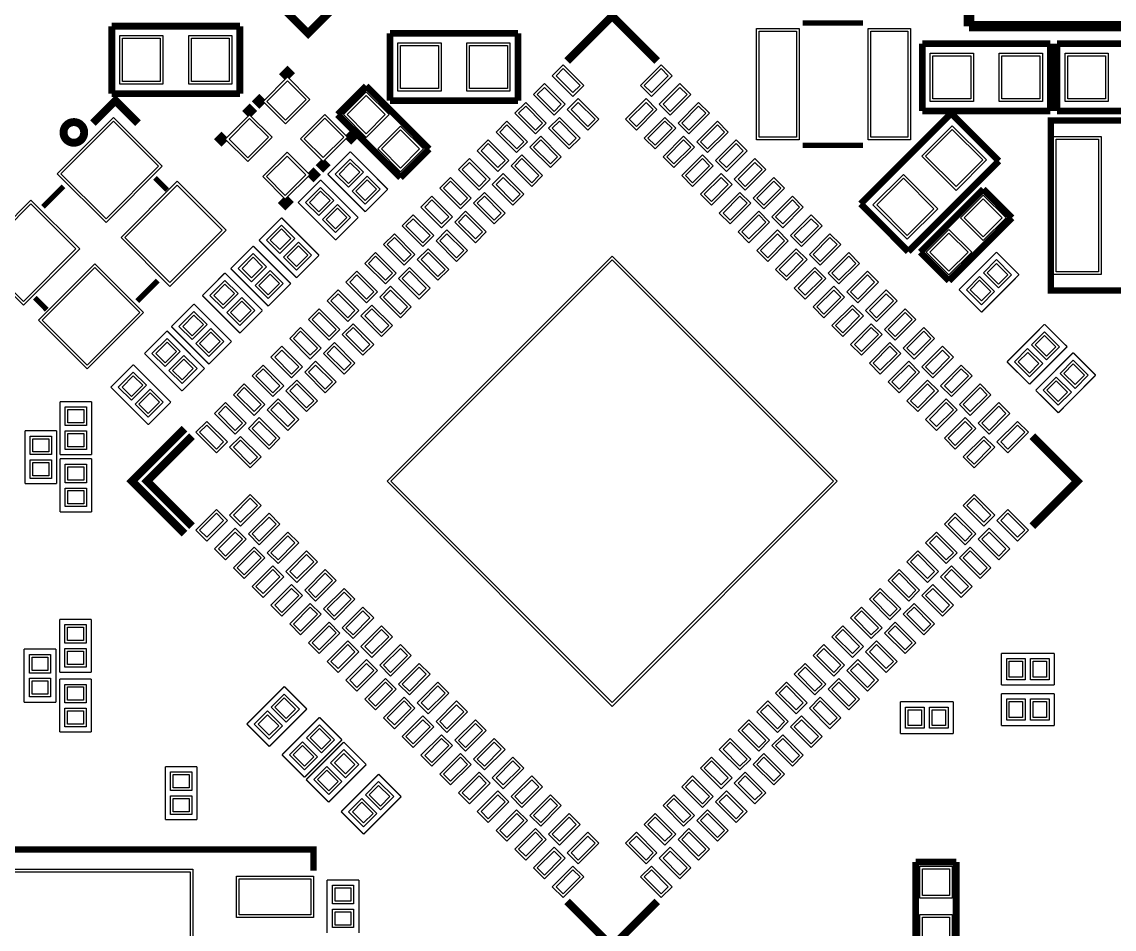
# Model space of a CAD drawing. Extents: x -0.1 to 73.4, y -0.1 to 43.3.
# Drawn here: x 14.27 to 34.85, y 16.84 to 33.94 of the extents above; entities that cross this region are included whole.
import ezdxf

# ---------------------------------------------------------------- set-up
doc = ezdxf.new("R2010")
doc.units = 0
for name, color, linetype in [('PG_SILKSCREEN_TOP', 254, 'CONTINUOUS'), ('PIN_SOLDERMASK_TOP', 4, 'CONTINUOUS'), ('PIN_TOP', 96, 'CONTINUOUS')]:
    doc.layers.add(name, color=color, linetype=linetype)

msp = doc.modelspace()

# ---------------------------------------------------------------- linework, layer by layer
at = {"layer": 'PG_SILKSCREEN_TOP'}
for points, const_width in [([(19.66341, 33.720888), (15.067305, 38.316992), (18.461406, 41.711093), (23.05751, 37.114988), (19.66341, 33.720888)], 0.150089), ([(32.116293, 33.8582), (32.116293, 35.057994)], 0.199898), ([(26.242112, 33.203998), (25.393599, 34.05251), (24.545112, 33.203998)], 0.150012), ([(15.963951, 32.588225), (15.963951, 33.8582)], 0.127), ([(15.963951, 33.8582), (18.376875, 33.858175)], 0.127), ([(18.376875, 33.858175), (18.376875, 32.588225)], 0.127), ([(21.206003, 32.455612), (21.206003, 33.725612)], 0.127), ([(21.206003, 33.725612), (23.619003, 33.725612)], 0.127), ([(23.619003, 33.725612), (23.619003, 32.455612)], 0.127), ([(28.981095, 33.916087), (30.121885, 33.916087)], 0.100101), ([(39.116508, 33.8582), (32.116293, 33.8582)], 0.199898), ([(31.238901, 32.260489), (31.238901, 33.530489)], 0.127), ([(31.238901, 33.530489), (33.651901, 33.530489)], 0.127), ([(33.651901, 33.530489), (33.651901, 32.260489)], 0.127), ([(33.778901, 33.530489), (36.191901, 33.530489)], 0.127), ([(33.778901, 32.260489), (33.778901, 33.530489)], 0.127), ([(19.166891, 32.901103), (19.272885, 33.007198), (19.361302, 32.918806)], 0.150012), ([(20.758988, 32.729907), (20.220203, 32.191096)], 0.127), ([(21.944406, 31.544489), (20.758988, 32.729907)], 0.127), ([(16.455111, 32.031508), (16.030804, 32.455815), (15.606598, 32.031508)], 0.150012), ([(18.376875, 32.588225), (15.963951, 32.588225)], 0.127), ([(18.795594, 32.353098), (18.707202, 32.44149), (18.795594, 32.529907)], 0.150012), ([(18.650102, 32.207606), (18.561685, 32.295998), (18.473293, 32.207606)], 0.150012), ([(23.619003, 32.455612), (21.206003, 32.455612)], 0.127), ([(33.651901, 32.260489), (31.238901, 32.260489)], 0.127), ([(36.191901, 32.260489), (33.778901, 32.260489)], 0.127), ([(20.220203, 32.191096), (21.405596, 31.005704)], 0.127), ([(30.076496, 30.510201), (31.78269, 32.216395)], 0.127), ([(31.78269, 32.216395), (32.680707, 31.318403)], 0.127), ([(37.459996, 28.880003), (33.660004, 28.880003), (33.660004, 32.080022), (37.459996, 32.080022), (37.459996, 28.880003)], 0.11999), ([(20.422006, 31.858102), (20.510398, 31.769685), (20.422006, 31.681293)], 0.150012), ([(18.084394, 31.641898), (17.996002, 31.73029), (18.084394, 31.818707)], 0.150012), ([(20.033996, 31.069407), (20.458303, 31.493689)], 0.0254), ([(20.458303, 31.493689), (21.165388, 30.786603)], 0.0254), ([(21.405596, 31.005704), (21.944406, 31.544489)], 0.127), ([(28.981095, 31.615888), (30.121885, 31.615888)], 0.100101), ([(19.856298, 31.292394), (19.94469, 31.204002), (20.033107, 31.292394)], 0.150012), ([(32.680707, 31.318403), (30.974513, 29.612209)], 0.127), ([(19.710806, 31.146902), (19.799198, 31.058485), (19.710806, 30.970093)], 0.150012), ([(14.666798, 30.455311), (15.052192, 30.840604)], 0.100101), ([(16.778503, 31.000903), (17.008297, 30.771109)], 0.100101), ([(19.475196, 30.536007), (19.899503, 30.960289)], 0.0254), ([(19.899503, 30.960289), (20.606588, 30.253203)], 0.0254), ([(20.741107, 30.362296), (20.033996, 31.069407)], 0.0254), ([(19.339484, 30.598897), (19.23349, 30.492802), (19.145098, 30.581194)], 0.150012), ([(21.165388, 30.786603), (20.741107, 30.362296)], 0.0254), ([(32.387692, 30.785791), (31.2023, 29.600398)], 0.127), ([(32.926503, 30.247006), (32.387692, 30.785791)], 0.127), ([(20.182307, 29.828896), (19.475196, 30.536007)], 0.0254), ([(30.974513, 29.612209), (30.076496, 30.510201)], 0.127), ([(20.606588, 30.253203), (20.182307, 29.828896)], 0.0254), ([(31.74111, 29.061588), (32.926503, 30.247006)], 0.127), ([(18.738596, 29.824807), (19.162903, 30.249089)], 0.0254), ([(19.162903, 30.249089), (19.869988, 29.542003)], 0.0254), ([(18.205196, 29.291407), (18.629503, 29.715689)], 0.0254), ([(18.629503, 29.715689), (19.336588, 29.008603)], 0.0254), ([(19.445707, 29.117696), (18.738596, 29.824807)], 0.0254), ([(31.2023, 29.600398), (31.74111, 29.061588)], 0.127), ([(19.869988, 29.542003), (19.445707, 29.117696)], 0.0254), ([(31.930492, 28.893287), (32.637603, 29.600398)], 0.0254), ([(32.637603, 29.600398), (33.06191, 29.176091)], 0.0254), ([(18.912307, 28.584296), (18.205196, 29.291407)], 0.0254), ([(16.443808, 28.678302), (16.829202, 29.063721)], 0.100101), ([(17.671796, 28.783407), (18.096103, 29.207689)], 0.0254), ([(18.096103, 29.207689), (18.803188, 28.500603)], 0.0254), ([(33.06191, 29.176091), (32.354799, 28.469006)], 0.0254), ([(19.336588, 29.008603), (18.912307, 28.584296)], 0.0254), ([(32.354799, 28.469006), (31.930492, 28.893287)], 0.0254), ([(14.737791, 28.516402), (14.513001, 28.741218)], 0.100101), ([(17.087596, 28.199207), (17.511903, 28.623489)], 0.0254), ([(17.511903, 28.623489), (18.218988, 27.916403)], 0.0254), ([(18.378907, 28.076296), (17.671796, 28.783407)], 0.0254), ([(18.803188, 28.500603), (18.378907, 28.076296)], 0.0254), ([(17.794707, 27.492096), (17.087596, 28.199207)], 0.0254), ([(32.835901, 27.534108), (33.541487, 28.242793)], 0.0254), ([(33.541487, 28.242793), (33.966709, 27.819502)], 0.0254), ([(16.579596, 27.691207), (17.003903, 28.115489)], 0.0254), ([(17.003903, 28.115489), (17.710988, 27.408403)], 0.0254), ([(18.218988, 27.916403), (17.794707, 27.492096)], 0.0254), ([(33.966709, 27.819502), (33.261097, 27.110792)], 0.0254), ([(17.286707, 26.984096), (16.579596, 27.691207)], 0.0254), ([(33.375905, 26.996492), (34.081491, 27.705202)], 0.0254), ([(34.081491, 27.705202), (34.506687, 27.281911)], 0.0254), ([(15.944596, 27.056207), (16.368903, 27.480489)], 0.0254), ([(16.368903, 27.480489), (17.075988, 26.773403)], 0.0254), ([(17.710988, 27.408403), (17.286707, 26.984096)], 0.0254), ([(33.261097, 27.110792), (32.835901, 27.534108)], 0.0254), ([(34.506687, 27.281911), (33.801101, 26.573201)], 0.0254), ([(16.651707, 26.349096), (15.944596, 27.056207)], 0.0254), ([(33.801101, 26.573201), (33.375905, 26.996492)], 0.0254), ([(14.986203, 25.783794), (14.986203, 26.783792)], 0.0254), ([(14.986203, 26.783792), (15.586202, 26.783792)], 0.0254), ([(15.586202, 26.783792), (15.586202, 25.783794)], 0.0254), ([(17.075988, 26.773403), (16.651707, 26.349096)], 0.0254), ([(14.32499, 25.235408), (14.32499, 26.235406)], 0.0254), ([(14.32499, 26.235406), (14.924989, 26.235406)], 0.0254), ([(14.924989, 26.235406), (14.924989, 25.235408)], 0.0254), ([(17.332604, 26.274293), (16.342589, 25.284405), (17.332604, 24.29449)], 0.150012), ([(17.474006, 26.132892), (16.625494, 25.284405), (17.474006, 24.435892)], 0.150012), ([(33.313192, 26.132892), (34.161705, 25.284405), (33.313192, 24.435892)], 0.150012), ([(15.586202, 25.783794), (14.986203, 25.783794)], 0.0254), ([(14.986203, 24.706199), (14.986203, 25.706197)], 0.0254), ([(14.986203, 25.706197), (15.586202, 25.706197)], 0.0254), ([(15.586202, 25.706197), (15.586202, 24.706199)], 0.0254), ([(14.924989, 25.235408), (14.32499, 25.235408)], 0.0254), ([(15.586202, 24.706199), (14.986203, 24.706199)], 0.0254), ([(14.978609, 21.683193), (14.978609, 22.683191)], 0.0254), ([(14.978609, 22.683191), (15.578607, 22.683191)], 0.0254), ([(15.578607, 22.683191), (15.578607, 21.683193)], 0.0254), ([(14.309598, 21.120405), (14.309598, 22.120403)], 0.0254), ([(14.309598, 22.120403), (14.909597, 22.120403)], 0.0254), ([(14.909597, 22.120403), (14.909597, 21.120405)], 0.0254), ([(32.728687, 22.043009), (33.728711, 22.043009)], 0.0254), ([(32.728687, 21.44301), (32.728687, 22.043009)], 0.0254), ([(33.728711, 22.043009), (33.728711, 21.44301)], 0.0254), ([(15.578607, 21.683193), (14.978609, 21.683193)], 0.0254), ([(14.979599, 20.556804), (14.979599, 21.556802)], 0.0254), ([(14.979599, 21.556802), (15.579598, 21.556802)], 0.0254), ([(15.579598, 21.556802), (15.579598, 20.556804)], 0.0254), ([(18.507888, 20.70829), (19.214998, 21.4154)], 0.0254), ([(19.214998, 21.4154), (19.639305, 20.991093)], 0.0254), ([(33.728711, 21.44301), (32.728687, 21.44301)], 0.0254), ([(32.728687, 21.281009), (33.728711, 21.281009)], 0.0254), ([(32.728687, 20.68101), (32.728687, 21.281009)], 0.0254), ([(33.728711, 21.281009), (33.728711, 20.68101)], 0.0254), ([(14.909597, 21.120405), (14.309598, 21.120405)], 0.0254), ([(19.639305, 20.991093), (18.932195, 20.284008)], 0.0254), ([(30.823687, 21.128609), (31.823711, 21.128609)], 0.0254), ([(30.823687, 20.52861), (30.823687, 21.128609)], 0.0254), ([(31.823711, 21.128609), (31.823711, 20.52861)], 0.0254), ([(19.170091, 20.127798), (19.877202, 20.834883)], 0.0254), ([(19.877202, 20.834883), (20.301483, 20.410602)], 0.0254), ([(18.932195, 20.284008), (18.507888, 20.70829)], 0.0254), ([(33.728711, 20.68101), (32.728687, 20.68101)], 0.0254), ([(15.579598, 20.556804), (14.979599, 20.556804)], 0.0254), ([(20.301483, 20.410602), (19.594398, 19.703491)], 0.0254), ([(19.627596, 19.661403), (20.334707, 20.368489)], 0.0254), ([(20.334707, 20.368489), (20.758988, 19.944207)], 0.0254), ([(31.823711, 20.52861), (30.823687, 20.52861)], 0.0254), ([(19.594398, 19.703491), (19.170091, 20.127798)], 0.0254), ([(16.972001, 18.905601), (16.972001, 19.905599)], 0.0254), ([(16.972001, 19.905599), (17.571999, 19.905599)], 0.0254), ([(17.571999, 19.905599), (17.571999, 18.905601)], 0.0254), ([(20.758988, 19.944207), (20.051903, 19.237096)], 0.0254), ([(20.285812, 19.057391), (20.992897, 19.764502)], 0.0254), ([(20.992897, 19.764502), (21.417204, 19.340195)], 0.0254), ([(20.051903, 19.237096), (19.627596, 19.661403)], 0.0254), ([(21.417204, 19.340195), (20.710093, 18.63311)], 0.0254), ([(20.710093, 18.63311), (20.285812, 19.057391)], 0.0254), ([(17.571999, 18.905601), (16.972001, 18.905601)], 0.0254), ([(10.364699, 17.947208), (10.364699, 18.347207), (19.764705, 18.347207), (19.764705, 17.947208)], 0.11999), ([(31.877, 18.1102), (31.115, 18.1102)], 0.127), ([(31.115, 18.1102), (31.115, 16.4338)], 0.127), ([(31.877, 16.4338), (31.877, 18.1102)], 0.127), ([(20.020001, 16.772001), (20.020001, 17.772024)], 0.0254), ([(20.020001, 17.772024), (20.619999, 17.772024)], 0.0254), ([(20.619999, 17.772024), (20.619999, 16.772001)], 0.0254), ([(24.545112, 17.364812), (25.393599, 16.516299), (26.242112, 17.364812)], 0.150012)]:
    msp.add_lwpolyline(points, dxfattribs=dict(at, const_width=const_width))
at = {"layer": 'PG_SILKSCREEN_TOP', "const_width": 0.150089}
msp.add_lwpolyline([(15.442717, 31.85635, 0.999999), (15.053615, 31.856375, 1.000001), (15.442717, 31.85635)], format="xyb", dxfattribs=at)
at = {"layer": 'PIN_SOLDERMASK_TOP'}
for points in [[(28.115539, 31.715939), (28.115539, 33.816036), (28.915639, 33.816036), (28.915639, 31.715939)], [(30.215561, 31.715939), (30.215561, 33.816036), (31.015661, 33.816036), (31.015661, 31.715939)], [(16.925988, 33.6796), (16.925988, 32.7668), (16.114789, 32.7668), (16.114789, 33.6796)], [(18.226011, 33.6796), (18.226011, 32.7668), (17.414811, 32.7668), (17.414811, 33.6796)], [(22.168091, 33.547012), (22.168091, 32.634212), (21.356891, 32.634212), (21.356891, 33.547012)], [(23.468114, 33.547012), (23.468114, 32.634212), (22.656914, 32.634212), (22.656914, 33.547012)], [(32.20099, 33.351889), (32.20099, 32.439089), (31.38979, 32.439089), (31.38979, 33.351889)], [(33.501013, 33.351889), (33.501013, 32.439089), (32.689813, 32.439089), (32.689813, 33.351889)], [(33.929777, 32.439077), (33.929777, 33.351876), (34.740977, 33.351876), (34.740977, 32.439077)], [(24.265678, 32.924712), (24.470805, 33.129839), (24.85965, 32.740994), (24.654523, 32.535867)], [(25.927549, 32.740994), (26.316394, 33.129839), (26.521521, 32.924712), (26.132676, 32.535867)], [(19.27294, 32.901088), (19.697203, 32.476825), (19.237575, 32.017197), (18.813312, 32.44146)], [(23.912059, 32.571093), (24.117186, 32.77622), (24.506031, 32.387375), (24.300904, 32.182248)], [(26.281168, 32.387375), (26.670013, 32.77622), (26.87514, 32.571093), (26.486295, 32.182248)], [(21.188934, 32.191096), (20.759014, 31.761176), (20.329093, 32.191096), (20.759014, 32.621017)], [(23.558643, 32.217677), (23.76377, 32.422804), (24.152615, 32.033959), (23.947488, 31.828832)], [(24.548608, 32.288366), (24.753735, 32.493493), (25.14258, 32.104648), (24.937453, 31.899521)], [(25.644618, 32.104648), (26.033463, 32.493493), (26.23859, 32.288366), (25.849745, 31.899521)], [(26.634583, 32.033959), (27.023428, 32.422804), (27.228555, 32.217677), (26.83971, 31.828832)], [(15.995657, 32.137648), (16.914894, 31.218411), (15.854165, 30.157681), (14.934928, 31.076918)], [(18.526375, 31.305997), (18.102112, 31.73026), (18.56174, 32.189888), (18.986003, 31.765625)], [(19.980025, 32.194003), (20.404288, 31.76974), (19.94466, 31.310112), (19.520397, 31.734375)], [(24.194989, 31.934747), (24.400116, 32.139874), (24.788961, 31.751029), (24.583834, 31.545902)], [(25.998237, 31.751029), (26.387082, 32.139874), (26.592209, 31.934747), (26.203364, 31.545902)], [(21.835517, 31.544514), (21.405596, 31.114593), (20.975675, 31.544514), (21.405596, 31.974435)], [(23.204948, 31.863982), (23.410075, 32.069109), (23.79892, 31.680264), (23.593793, 31.475137)], [(26.988278, 31.680264), (27.377123, 32.069109), (27.58225, 31.863982), (27.193405, 31.475137)], [(31.874161, 30.764402), (31.228714, 31.409849), (31.802319, 31.983454), (32.447766, 31.338007)], [(22.851558, 31.510567), (23.056685, 31.715694), (23.44553, 31.326849), (23.240403, 31.121722)], [(23.841498, 31.581255), (24.046625, 31.786382), (24.43547, 31.397537), (24.230343, 31.19241)], [(26.351729, 31.397537), (26.740574, 31.786382), (26.945701, 31.581255), (26.556856, 31.19241)], [(27.341668, 31.326849), (27.730513, 31.715694), (27.93564, 31.510567), (27.546795, 31.121722)], [(34.610002, 31.779997), (34.610002, 29.180003), (33.710004, 29.180003), (33.710004, 31.779997)], [(19.23346, 30.598912), (18.809197, 31.023175), (19.268825, 31.482803), (19.693088, 31.05854)], [(20.17543, 31.069438), (20.458272, 31.35228), (20.705768, 31.104784), (20.422926, 30.821942)], [(22.497863, 31.156872), (22.70299, 31.361999), (23.091835, 30.973154), (22.886708, 30.768027)], [(23.487879, 31.227636), (23.693006, 31.432763), (24.081851, 31.043918), (23.876724, 30.838791)], [(26.705348, 31.043918), (27.094193, 31.432763), (27.29932, 31.227636), (26.910475, 30.838791)], [(27.695363, 30.973154), (28.084208, 31.361999), (28.289335, 31.156872), (27.90049, 30.768027)], [(17.197611, 30.935694), (18.116848, 30.016457), (17.056118, 28.955728), (16.136881, 29.874965)], [(20.493641, 30.751226), (20.776484, 31.034069), (21.023979, 30.786573), (20.741137, 30.503731)], [(22.144447, 30.803456), (22.349574, 31.008583), (22.738419, 30.619738), (22.533292, 30.414611)], [(23.134387, 30.874144), (23.339514, 31.079271), (23.728359, 30.690426), (23.523232, 30.485299)], [(27.058839, 30.690426), (27.447684, 31.079271), (27.652811, 30.874144), (27.263966, 30.485299)], [(28.048779, 30.619738), (28.437624, 31.008583), (28.642751, 30.803456), (28.253906, 30.414611)], [(30.954884, 29.845125), (30.309437, 30.490572), (30.883042, 31.064177), (31.528489, 30.41873)], [(19.61663, 30.536038), (19.899472, 30.81888), (20.146968, 30.571384), (19.864126, 30.288542)], [(22.780768, 30.520526), (22.985895, 30.725653), (23.37474, 30.336808), (23.169613, 30.131681)], [(27.412458, 30.336808), (27.801303, 30.725653), (28.00643, 30.520526), (27.617585, 30.131681)], [(32.387692, 29.81706), (31.957772, 30.24698), (32.387692, 30.676901), (32.817613, 30.24698)], [(14.439882, 30.581872), (15.359119, 29.662635), (14.298389, 28.601906), (13.379152, 29.521143)], [(19.934841, 30.217826), (20.217684, 30.500669), (20.465179, 30.253173), (20.182337, 29.970331)], [(21.790752, 30.449761), (21.995879, 30.654888), (22.384724, 30.266043), (22.179597, 30.060916)], [(28.402474, 30.266043), (28.791319, 30.654888), (28.996446, 30.449761), (28.607601, 30.060916)], [(21.437311, 30.096346), (21.642438, 30.301473), (22.031283, 29.912628), (21.826156, 29.707501)], [(22.427276, 30.167059), (22.632403, 30.372186), (23.021248, 29.983341), (22.816121, 29.778214)], [(27.76595, 29.983341), (28.154795, 30.372186), (28.359922, 30.167059), (27.971077, 29.778214)], [(28.755915, 29.912628), (29.14476, 30.301473), (29.349887, 30.096346), (28.961042, 29.707501)], [(19.410368, 29.860184), (19.127526, 29.577342), (18.88003, 29.824838), (19.162872, 30.10768)], [(21.083642, 29.742651), (21.288769, 29.947778), (21.677614, 29.558933), (21.472487, 29.353806)], [(22.073658, 29.813415), (22.278785, 30.018542), (22.66763, 29.629697), (22.462503, 29.42457)], [(28.119569, 29.629697), (28.508414, 30.018542), (28.713541, 29.813415), (28.324696, 29.42457)], [(29.109585, 29.558933), (29.49843, 29.947778), (29.703557, 29.742651), (29.314712, 29.353806)], [(31.74111, 29.170477), (31.311189, 29.600398), (31.74111, 30.030319), (32.171031, 29.600398)], [(19.728579, 29.541973), (19.445737, 29.259131), (19.198241, 29.506626), (19.481084, 29.789469)], [(21.720191, 29.459949), (21.925318, 29.665076), (22.314163, 29.276231), (22.109036, 29.071104)], [(28.473035, 29.276231), (28.86188, 29.665076), (29.067007, 29.459949), (28.678162, 29.071104)], [(18.34663, 29.291438), (18.629472, 29.57428), (18.876968, 29.326784), (18.594126, 29.043942)], [(20.730226, 29.389235), (20.935353, 29.594362), (21.324198, 29.205517), (21.119071, 29.00039)], [(21.150967, 25.284405), (25.393599, 29.527037), (29.636231, 25.284405), (25.393599, 21.041772)], [(29.463, 29.205517), (29.851845, 29.594362), (30.056972, 29.389235), (29.668127, 29.00039)], [(32.67298, 28.928626), (32.390138, 29.211468), (32.637634, 29.458964), (32.920476, 29.176122)], [(15.641835, 29.379919), (16.561072, 28.460682), (15.500343, 27.399952), (14.581106, 28.319189)], [(18.664841, 28.973226), (18.947684, 29.256069), (19.195179, 29.008573), (18.912337, 28.725731)], [(20.376531, 29.035565), (20.581658, 29.240692), (20.970503, 28.851847), (20.765376, 28.64672)], [(21.366547, 29.10633), (21.571674, 29.311457), (21.960519, 28.922612), (21.755392, 28.717485)], [(28.826679, 28.922612), (29.215524, 29.311457), (29.420651, 29.10633), (29.031806, 28.717485)], [(29.816695, 28.851847), (30.20554, 29.240692), (30.410667, 29.035565), (30.021822, 28.64672)], [(18.343568, 28.818784), (18.060726, 28.535942), (17.81323, 28.783438), (18.096072, 29.06628)], [(32.354769, 28.610415), (32.071927, 28.893257), (32.319422, 29.140753), (32.602265, 28.85791)], [(20.023116, 28.682124), (20.228243, 28.887251), (20.617088, 28.498406), (20.411961, 28.293279)], [(21.012928, 28.752686), (21.218055, 28.957813), (21.6069, 28.568968), (21.401773, 28.363841)], [(29.180298, 28.568968), (29.569143, 28.957813), (29.77427, 28.752686), (29.385425, 28.363841)], [(30.170111, 28.498406), (30.558956, 28.887251), (30.764083, 28.682124), (30.375238, 28.293279)], [(18.661779, 28.500573), (18.378937, 28.217731), (18.131441, 28.465226), (18.414284, 28.748069)], [(17.759368, 28.234584), (17.476526, 27.951742), (17.22903, 28.199238), (17.511872, 28.48208)], [(19.669421, 28.328429), (19.874548, 28.533556), (20.263393, 28.144711), (20.058266, 27.939584)], [(20.659462, 28.399219), (20.864589, 28.604346), (21.253434, 28.215501), (21.048307, 28.010374)], [(29.533765, 28.215501), (29.92261, 28.604346), (30.127737, 28.399219), (29.738892, 28.010374)], [(30.523806, 28.144711), (30.912651, 28.533556), (31.117778, 28.328429), (30.728933, 27.939584)], [(20.305818, 28.0456), (20.510945, 28.250727), (20.89979, 27.861882), (20.694663, 27.656755)], [(29.887409, 27.861882), (30.276254, 28.250727), (30.481381, 28.0456), (30.092536, 27.656755)], [(18.077579, 27.916373), (17.794737, 27.633531), (17.547241, 27.881026), (17.830084, 28.163869)], [(19.316005, 27.975014), (19.521132, 28.180141), (19.909977, 27.791296), (19.70485, 27.586169)], [(30.877221, 27.791296), (31.266066, 28.180141), (31.471193, 27.975014), (31.082348, 27.586169)], [(33.578311, 27.571112), (33.294848, 27.853331), (33.541799, 28.10137), (33.825262, 27.819151)], [(17.251368, 27.726584), (16.968526, 27.443742), (16.72103, 27.691238), (17.003872, 27.97408)], [(18.96231, 27.621319), (19.167437, 27.826446), (19.556282, 27.437601), (19.351155, 27.232474)], [(19.952351, 27.692109), (20.157478, 27.897236), (20.546323, 27.508391), (20.341196, 27.303264)], [(30.240875, 27.508391), (30.62972, 27.897236), (30.834847, 27.692109), (30.446002, 27.303264)], [(31.230916, 27.437601), (31.619761, 27.826446), (31.824888, 27.621319), (31.436043, 27.232474)], [(17.569579, 27.408373), (17.286737, 27.125531), (17.039241, 27.373026), (17.322084, 27.655869)], [(33.260811, 27.25224), (32.977348, 27.534459), (33.224299, 27.782499), (33.507762, 27.500279)], [(18.608894, 27.267929), (18.814021, 27.473056), (19.202866, 27.084211), (18.997739, 26.879084)], [(19.598732, 27.33849), (19.803859, 27.543617), (20.192704, 27.154772), (19.987577, 26.949645)], [(30.594494, 27.154772), (30.983339, 27.543617), (31.188466, 27.33849), (30.799621, 26.949645)], [(31.584332, 27.084211), (31.973177, 27.473056), (32.178304, 27.267929), (31.789459, 26.879084)], [(34.118315, 27.033495), (33.834852, 27.315715), (34.081803, 27.563754), (34.365266, 27.281535)], [(16.616368, 27.091584), (16.333526, 26.808742), (16.08603, 27.056238), (16.368872, 27.33908)], [(19.245241, 26.984998), (19.450368, 27.190125), (19.839213, 26.80128), (19.634086, 26.596153)], [(30.947986, 26.80128), (31.336831, 27.190125), (31.541958, 26.984998), (31.153113, 26.596153)], [(33.800815, 26.714624), (33.517352, 26.996843), (33.764303, 27.244882), (34.047766, 26.962663)], [(16.934579, 26.773373), (16.651737, 26.490531), (16.404241, 26.738026), (16.687084, 27.020869)], [(18.255199, 26.914234), (18.460326, 27.119361), (18.849171, 26.730516), (18.644044, 26.525389)], [(31.938027, 26.730516), (32.326872, 27.119361), (32.531999, 26.914234), (32.143154, 26.525389)], [(17.901784, 26.560818), (18.106911, 26.765945), (18.495756, 26.3771), (18.290629, 26.171973)], [(18.891622, 26.631379), (19.096749, 26.836506), (19.485594, 26.447661), (19.280467, 26.242534)], [(31.301605, 26.447661), (31.69045, 26.836506), (31.895577, 26.631379), (31.506732, 26.242534)], [(32.291443, 26.3771), (32.680288, 26.765945), (32.885415, 26.560818), (32.49657, 26.171973)], [(15.486202, 26.33378), (15.086203, 26.33378), (15.086203, 26.683792), (15.486202, 26.683792)], [(17.548165, 26.207199), (17.753292, 26.412326), (18.142137, 26.023481), (17.93701, 25.818354)], [(18.53813, 26.277887), (18.743257, 26.483014), (19.132102, 26.094169), (18.926975, 25.889042)], [(31.655096, 26.094169), (32.043941, 26.483014), (32.249068, 26.277887), (31.860223, 25.889042)], [(32.645061, 26.023481), (33.033906, 26.412326), (33.239033, 26.207199), (32.850188, 25.818354)], [(15.486202, 25.883794), (15.086203, 25.883794), (15.086203, 26.233806), (15.486202, 26.233806)], [(14.824989, 25.785394), (14.42499, 25.785394), (14.42499, 26.135406), (14.824989, 26.135406)], [(18.184511, 25.924269), (18.389638, 26.129396), (18.778483, 25.740551), (18.573356, 25.535424)], [(32.008715, 25.740551), (32.39756, 26.129396), (32.602687, 25.924269), (32.213842, 25.535424)], [(14.824989, 25.335408), (14.42499, 25.335408), (14.42499, 25.68542), (14.824989, 25.68542)], [(15.486202, 25.256185), (15.086203, 25.256185), (15.086203, 25.606197), (15.486202, 25.606197)], [(15.486202, 24.806199), (15.086203, 24.806199), (15.086203, 25.156211), (15.486202, 25.156211)], [(18.184511, 24.644541), (18.573356, 25.033386), (18.778483, 24.828259), (18.389638, 24.439414)], [(32.008715, 24.828259), (32.213842, 25.033386), (32.602687, 24.644541), (32.39756, 24.439414)], [(17.548165, 24.36161), (17.93701, 24.750455), (18.142137, 24.545328), (17.753292, 24.156483)], [(32.645061, 24.545328), (32.850188, 24.750455), (33.239033, 24.36161), (33.033906, 24.156483)], [(18.53813, 24.290922), (18.926975, 24.679767), (19.132102, 24.47464), (18.743257, 24.085795)], [(31.655096, 24.47464), (31.860223, 24.679767), (32.249068, 24.290922), (32.043941, 24.085795)], [(17.901784, 24.007991), (18.290629, 24.396836), (18.495756, 24.191709), (18.106911, 23.802864)], [(18.891622, 23.93743), (19.280467, 24.326275), (19.485594, 24.121148), (19.096749, 23.732303)], [(31.301605, 24.121148), (31.506732, 24.326275), (31.895577, 23.93743), (31.69045, 23.732303)], [(32.291443, 24.191709), (32.49657, 24.396836), (32.885415, 24.007991), (32.680288, 23.802864)], [(18.255199, 23.654576), (18.644044, 24.043421), (18.849171, 23.838294), (18.460326, 23.449449)], [(19.245241, 23.583811), (19.634086, 23.972656), (19.839213, 23.767529), (19.450368, 23.378684)], [(30.947986, 23.767529), (31.153113, 23.972656), (31.541958, 23.583811), (31.336831, 23.378684)], [(31.938027, 23.838294), (32.143154, 24.043421), (32.531999, 23.654576), (32.326872, 23.449449)], [(18.608894, 23.300881), (18.997739, 23.689726), (19.202866, 23.484599), (18.814021, 23.095754)], [(31.584332, 23.484599), (31.789459, 23.689726), (32.178304, 23.300881), (31.973177, 23.095754)], [(19.598732, 23.230319), (19.987577, 23.619164), (20.192704, 23.414037), (19.803859, 23.025192)], [(30.594494, 23.414037), (30.799621, 23.619164), (31.188466, 23.230319), (30.983339, 23.025192)], [(18.96231, 22.94749), (19.351155, 23.336335), (19.556282, 23.131208), (19.167437, 22.742363)], [(19.952351, 22.876701), (20.341196, 23.265546), (20.546323, 23.060419), (20.157478, 22.671574)], [(30.240875, 23.060419), (30.446002, 23.265546), (30.834847, 22.876701), (30.62972, 22.671574)], [(31.230916, 23.131208), (31.436043, 23.336335), (31.824888, 22.94749), (31.619761, 22.742363)], [(19.316005, 22.593795), (19.70485, 22.98264), (19.909977, 22.777513), (19.521132, 22.388668)], [(20.305818, 22.523209), (20.694663, 22.912054), (20.89979, 22.706927), (20.510945, 22.318082)], [(29.887409, 22.706927), (30.092536, 22.912054), (30.481381, 22.523209), (30.276254, 22.318082)], [(30.877221, 22.777513), (31.082348, 22.98264), (31.471193, 22.593795), (31.266066, 22.388668)], [(15.478608, 22.233179), (15.078608, 22.233179), (15.078608, 22.583191), (15.478608, 22.583191)], [(19.669421, 22.24038), (20.058266, 22.629225), (20.263393, 22.424098), (19.874548, 22.035253)], [(20.659462, 22.16959), (21.048307, 22.558435), (21.253434, 22.353308), (20.864589, 21.964463)], [(29.533765, 22.353308), (29.738892, 22.558435), (30.127737, 22.16959), (29.92261, 21.964463)], [(30.523806, 22.424098), (30.728933, 22.629225), (31.117778, 22.24038), (30.912651, 22.035253)], [(20.023116, 21.886685), (20.411961, 22.27553), (20.617088, 22.070403), (20.228243, 21.681558)], [(30.170111, 22.070403), (30.375238, 22.27553), (30.764083, 21.886685), (30.558956, 21.681558)], [(15.478608, 21.783192), (15.078608, 21.783192), (15.078608, 22.133204), (15.478608, 22.133204)], [(21.012928, 21.816124), (21.401773, 22.204969), (21.6069, 21.999842), (21.218055, 21.610997)], [(29.180298, 21.999842), (29.385425, 22.204969), (29.77427, 21.816124), (29.569143, 21.610997)], [(14.809597, 21.670391), (14.409598, 21.670391), (14.409598, 22.020403), (14.809597, 22.020403)], [(20.376531, 21.533244), (20.765376, 21.922089), (20.970503, 21.716962), (20.581658, 21.328117)], [(21.366547, 21.462479), (21.755392, 21.851324), (21.960519, 21.646197), (21.571674, 21.257352)], [(28.826679, 21.646197), (29.031806, 21.851324), (29.420651, 21.462479), (29.215524, 21.257352)], [(29.816695, 21.716962), (30.021822, 21.922089), (30.410667, 21.533244), (30.20554, 21.328117)], [(32.828713, 21.54301), (32.828713, 21.943009), (33.178725, 21.943009), (33.178725, 21.54301)], [(33.278699, 21.54301), (33.278699, 21.943009), (33.628711, 21.943009), (33.628711, 21.54301)], [(14.809597, 21.220405), (14.409598, 21.220405), (14.409598, 21.570417), (14.809597, 21.570417)], [(15.479598, 21.10679), (15.079599, 21.10679), (15.079599, 21.456802), (15.479598, 21.456802)], [(20.730226, 21.179574), (21.119071, 21.568419), (21.324198, 21.363292), (20.935353, 20.974447)], [(21.720191, 21.108861), (22.109036, 21.497706), (22.314163, 21.292579), (21.925318, 20.903734)], [(28.473035, 21.292579), (28.678162, 21.497706), (29.067007, 21.108861), (28.86188, 20.903734)], [(29.463, 21.363292), (29.668127, 21.568419), (30.056972, 21.179574), (29.851845, 20.974447)], [(19.215029, 21.273966), (19.497871, 20.991124), (19.250375, 20.743628), (18.967533, 21.02647)], [(21.083642, 20.826159), (21.472487, 21.215004), (21.677614, 21.009877), (21.288769, 20.621032)], [(29.109585, 21.009877), (29.314712, 21.215004), (29.703557, 20.826159), (29.49843, 20.621032)], [(15.479598, 20.656804), (15.079599, 20.656804), (15.079599, 21.006816), (15.479598, 21.006816)], [(22.073658, 20.755394), (22.462503, 21.144239), (22.66763, 20.939112), (22.278785, 20.550267)], [(28.119569, 20.939112), (28.324696, 21.144239), (28.713541, 20.755394), (28.508414, 20.550267)], [(30.923713, 20.62861), (30.923713, 21.028609), (31.273725, 21.028609), (31.273725, 20.62861)], [(31.373699, 20.62861), (31.373699, 21.028609), (31.723711, 21.028609), (31.723711, 20.62861)], [(32.828713, 20.78101), (32.828713, 21.181009), (33.178725, 21.181009), (33.178725, 20.78101)], [(33.278699, 20.78101), (33.278699, 21.181009), (33.628711, 21.181009), (33.628711, 20.78101)], [(18.896818, 20.955755), (19.17966, 20.672913), (18.932164, 20.425417), (18.649322, 20.708259)], [(21.437311, 20.472464), (21.826156, 20.861309), (22.031283, 20.656182), (21.642438, 20.267337)], [(28.755915, 20.656182), (28.961042, 20.861309), (29.349887, 20.472464), (29.14476, 20.267337)], [(19.912579, 20.163137), (19.629737, 20.445979), (19.877232, 20.693475), (20.160075, 20.410632)], [(22.427276, 20.40175), (22.816121, 20.790595), (23.021248, 20.585468), (22.632403, 20.196623)], [(27.76595, 20.585468), (27.971077, 20.790595), (28.359922, 20.40175), (28.154795, 20.196623)], [(21.790752, 20.119048), (22.179597, 20.507893), (22.384724, 20.302766), (21.995879, 19.913921)], [(22.780768, 20.048284), (23.169613, 20.437129), (23.37474, 20.232002), (22.985895, 19.843157)], [(27.412458, 20.232002), (27.617585, 20.437129), (28.00643, 20.048284), (27.801303, 19.843157)], [(28.402474, 20.302766), (28.607601, 20.507893), (28.996446, 20.119048), (28.791319, 19.913921)], [(19.594368, 19.844925), (19.311525, 20.127768), (19.559021, 20.375263), (19.841863, 20.092421)], [(20.370084, 19.696742), (20.087241, 19.979584), (20.334737, 20.22708), (20.617579, 19.944238)], [(22.144447, 19.765353), (22.533292, 20.154198), (22.738419, 19.949071), (22.349574, 19.560226)], [(23.134387, 19.694665), (23.523232, 20.08351), (23.728359, 19.878383), (23.339514, 19.489538)], [(27.058839, 19.878383), (27.263966, 20.08351), (27.652811, 19.694665), (27.447684, 19.489538)], [(28.048779, 19.949071), (28.253906, 20.154198), (28.642751, 19.765353), (28.437624, 19.560226)], [(17.072, 19.805599), (17.472, 19.805599), (17.472, 19.455587), (17.072, 19.455587)], [(20.051872, 19.378531), (19.76903, 19.661373), (20.016526, 19.908869), (20.299368, 19.626026)], [(22.497863, 19.411937), (22.886708, 19.800782), (23.091835, 19.595655), (22.70299, 19.20681)], [(27.695363, 19.595655), (27.90049, 19.800782), (28.289335, 19.411937), (28.084208, 19.20681)], [(21.028274, 19.09273), (20.745432, 19.375572), (20.992927, 19.623068), (21.27577, 19.340226)], [(23.487879, 19.341173), (23.876724, 19.730018), (24.081851, 19.524891), (23.693006, 19.136046)], [(26.705348, 19.524891), (26.910475, 19.730018), (27.29932, 19.341173), (27.094193, 19.136046)], [(17.072, 19.355613), (17.472, 19.355613), (17.472, 19.005601), (17.072, 19.005601)], [(22.851558, 19.058242), (23.240403, 19.447087), (23.44553, 19.24196), (23.056685, 18.853115)], [(23.841498, 18.987554), (24.230343, 19.376399), (24.43547, 19.171272), (24.046625, 18.782427)], [(26.351729, 19.171272), (26.556856, 19.376399), (26.945701, 18.987554), (26.740574, 18.782427)], [(27.341668, 19.24196), (27.546795, 19.447087), (27.93564, 19.058242), (27.730513, 18.853115)], [(20.710063, 18.774519), (20.42722, 19.057361), (20.674716, 19.304857), (20.957558, 19.022014)], [(23.204948, 18.704827), (23.593793, 19.093672), (23.79892, 18.888545), (23.410075, 18.4997)], [(24.194989, 18.634062), (24.583834, 19.022907), (24.788961, 18.81778), (24.400116, 18.428935)], [(25.998237, 18.81778), (26.203364, 19.022907), (26.592209, 18.634062), (26.387082, 18.428935)], [(26.988278, 18.888545), (27.193405, 19.093672), (27.58225, 18.704827), (27.377123, 18.4997)], [(23.558643, 18.351132), (23.947488, 18.739977), (24.152615, 18.53485), (23.76377, 18.146005)], [(26.634583, 18.53485), (26.83971, 18.739977), (27.228555, 18.351132), (27.023428, 18.146005)], [(24.548608, 18.280444), (24.937453, 18.669289), (25.14258, 18.464162), (24.753735, 18.075317)], [(25.644618, 18.464162), (25.849745, 18.669289), (26.23859, 18.280444), (26.033463, 18.075317)], [(23.912059, 17.997716), (24.300904, 18.386561), (24.506031, 18.181434), (24.117186, 17.792589)], [(26.281168, 18.181434), (26.486295, 18.386561), (26.87514, 17.997716), (26.670013, 17.792589)], [(17.489691, 13.122186), (12.639688, 13.122186), (12.639688, 17.972189), (17.489691, 17.972189)], [(24.265678, 17.644097), (24.654523, 18.032942), (24.85965, 17.827815), (24.470805, 17.43897)], [(25.927549, 17.827815), (26.132676, 18.032942), (26.521521, 17.644097), (26.316394, 17.43897)], [(31.8, 17.4252), (31.192, 17.4252), (31.192, 18.0332), (31.8, 18.0332)], [(19.764692, 17.062183), (18.314683, 17.062183), (18.314683, 17.842192), (19.764692, 17.842192)], [(20.12, 17.671999), (20.52, 17.671999), (20.52, 17.321987), (20.12, 17.321987)], [(20.12, 17.222013), (20.52, 17.222013), (20.52, 16.872001), (20.12, 16.872001)], [(31.8, 16.5108), (31.192, 16.5108), (31.192, 17.1188), (31.8, 17.1188)]]:
    msp.add_lwpolyline(points, close=True, dxfattribs=at)
at = {"layer": 'PIN_TOP'}
for points in [[(28.165577, 31.766002), (28.165577, 33.765998), (28.865576, 33.765998), (28.865576, 31.766002)], [(30.265599, 31.766002), (30.265599, 33.765998), (30.965597, 33.765998), (30.965597, 31.766002)], [(16.875989, 33.6296), (16.875989, 32.8168), (16.164789, 32.8168), (16.164789, 33.6296)], [(18.176011, 33.6296), (18.176011, 32.8168), (17.464811, 32.8168), (17.464811, 33.6296)], [(22.118091, 33.497012), (22.118091, 32.684212), (21.406891, 32.684212), (21.406891, 33.497012)], [(23.418114, 33.497012), (23.418114, 32.684212), (22.706914, 32.684212), (22.706914, 33.497012)], [(32.15099, 33.301889), (32.15099, 32.489089), (31.43979, 32.489089), (31.43979, 33.301889)], [(33.451013, 33.301889), (33.451013, 32.489089), (32.739813, 32.489089), (32.739813, 33.301889)], [(33.97979, 32.489089), (33.97979, 33.301889), (34.69099, 33.301889), (34.69099, 32.489089)], [(24.336361, 32.924811), (24.470706, 33.059155), (24.788966, 32.740895), (24.654621, 32.60655)], [(25.998232, 32.740895), (26.316493, 33.059155), (26.450837, 32.924811), (26.132577, 32.60655)], [(19.27294, 32.830377), (19.626492, 32.476825), (19.237575, 32.087908), (18.884023, 32.44146)], [(21.118224, 32.191096), (20.759014, 31.831886), (20.399803, 32.191096), (20.759014, 32.550307)], [(23.982742, 32.571192), (24.117087, 32.705536), (24.435347, 32.387276), (24.301003, 32.252932)], [(26.351851, 32.387276), (26.670111, 32.705536), (26.804456, 32.571192), (26.486196, 32.252932)], [(23.629327, 32.217776), (23.763671, 32.352121), (24.081932, 32.033861), (23.947587, 31.899516)], [(24.619292, 32.288464), (24.753636, 32.422809), (25.071897, 32.104549), (24.937552, 31.970204)], [(25.715302, 32.104549), (26.033562, 32.422809), (26.167907, 32.288464), (25.849646, 31.970204)], [(26.705267, 32.033861), (27.023527, 32.352121), (27.157872, 32.217776), (26.839611, 31.899516)], [(18.526375, 31.376708), (18.172823, 31.73026), (18.56174, 32.119177), (18.915292, 31.765625)], [(19.980025, 32.123292), (20.333577, 31.76974), (19.94466, 31.380823), (19.591108, 31.734375)], [(15.995657, 32.066865), (16.844112, 31.218411), (15.854165, 30.228463), (15.00571, 31.076918)], [(23.275632, 31.864081), (23.409976, 31.998426), (23.728237, 31.680166), (23.593892, 31.545821)], [(24.265673, 31.934846), (24.400018, 32.06919), (24.718278, 31.75093), (24.583933, 31.616585)], [(26.068921, 31.75093), (26.387181, 32.06919), (26.521525, 31.934846), (26.203265, 31.616585)], [(27.058962, 31.680166), (27.377222, 31.998426), (27.511567, 31.864081), (27.193306, 31.545821)], [(31.874161, 30.835112), (31.299424, 31.409849), (31.802319, 31.912743), (32.377055, 31.338007)], [(21.764806, 31.544514), (21.405596, 31.185304), (21.046386, 31.544514), (21.405596, 31.903724)], [(23.912181, 31.581354), (24.046526, 31.715698), (24.364786, 31.397438), (24.230441, 31.263094)], [(26.422412, 31.397438), (26.740673, 31.715698), (26.875017, 31.581354), (26.556757, 31.263094)], [(34.560002, 31.729997), (34.560002, 29.230002), (33.760004, 29.230002), (33.760004, 31.729997)], [(22.922242, 31.510666), (23.056586, 31.64501), (23.374846, 31.32675), (23.240502, 31.192405)], [(27.412352, 31.32675), (27.730612, 31.64501), (27.864957, 31.510666), (27.546697, 31.192405)], [(19.23346, 30.669623), (18.879908, 31.023175), (19.268825, 31.412092), (19.622377, 31.05854)], [(22.568547, 31.156971), (22.702891, 31.291315), (23.021151, 30.973055), (22.886807, 30.83871)], [(23.558562, 31.227735), (23.692907, 31.36208), (24.011167, 31.043819), (23.876823, 30.909475)], [(26.776031, 31.043819), (27.094291, 31.36208), (27.228636, 31.227735), (26.910376, 30.909475)], [(27.766047, 30.973055), (28.084307, 31.291315), (28.218652, 31.156971), (27.900392, 30.83871)], [(20.246141, 31.069438), (20.458272, 31.281569), (20.635058, 31.104784), (20.422926, 30.892652)], [(20.564352, 30.751226), (20.776484, 30.963358), (20.953269, 30.786573), (20.741137, 30.574441)], [(22.215131, 30.803555), (22.349476, 30.9379), (22.667736, 30.619639), (22.533391, 30.485295)], [(23.205071, 30.874243), (23.339415, 31.008588), (23.657675, 30.690328), (23.523331, 30.555983)], [(27.129523, 30.690328), (27.447783, 31.008588), (27.582128, 30.874243), (27.263868, 30.555983)], [(28.119463, 30.619639), (28.437723, 30.9379), (28.572067, 30.803555), (28.253807, 30.485295)], [(30.954884, 29.915835), (30.380147, 30.490572), (30.883042, 30.993466), (31.457778, 30.41873)], [(17.197611, 30.864912), (18.046065, 30.016457), (17.056118, 29.02651), (16.207663, 29.874965)], [(19.687341, 30.536038), (19.899472, 30.748169), (20.076258, 30.571384), (19.864126, 30.359252)], [(14.439882, 30.51109), (15.288337, 29.662635), (14.298389, 28.672688), (13.449935, 29.521143)], [(21.861436, 30.44986), (21.995781, 30.584205), (22.314041, 30.265944), (22.179696, 30.1316)], [(22.851452, 30.520624), (22.985796, 30.654969), (23.304057, 30.336709), (23.169712, 30.202364)], [(27.483142, 30.336709), (27.801402, 30.654969), (27.935747, 30.520624), (27.617486, 30.202364)], [(28.473158, 30.265944), (28.791418, 30.584205), (28.925762, 30.44986), (28.607502, 30.1316)], [(32.387692, 29.88777), (32.028482, 30.24698), (32.387692, 30.606191), (32.746903, 30.24698)], [(20.005552, 30.217826), (20.217684, 30.429958), (20.394469, 30.253173), (20.182337, 30.041041)], [(22.49796, 30.167158), (22.632305, 30.301503), (22.950565, 29.983242), (22.81622, 29.848898)], [(27.836634, 29.983242), (28.154894, 30.301503), (28.289238, 30.167158), (27.970978, 29.848898)], [(21.507995, 30.096444), (21.64234, 30.230789), (21.9606, 29.912529), (21.826255, 29.778184)], [(28.826599, 29.912529), (29.144859, 30.230789), (29.279203, 30.096444), (28.960943, 29.778184)], [(19.339658, 29.860184), (19.127526, 29.648052), (18.950741, 29.824838), (19.162872, 30.036969)], [(21.154325, 29.742749), (21.28867, 29.877094), (21.60693, 29.558834), (21.472586, 29.424489)], [(22.144341, 29.813514), (22.278686, 29.947858), (22.596946, 29.629598), (22.462601, 29.495254)], [(28.190252, 29.629598), (28.508513, 29.947858), (28.642857, 29.813514), (28.324597, 29.495254)], [(29.180268, 29.558834), (29.498528, 29.877094), (29.632873, 29.742749), (29.314613, 29.424489)], [(31.74111, 29.241188), (31.3819, 29.600398), (31.74111, 29.959608), (32.10032, 29.600398)], [(19.657869, 29.541973), (19.445737, 29.329841), (19.268952, 29.506626), (19.481084, 29.718758)], [(18.417341, 29.291438), (18.629472, 29.503569), (18.806258, 29.326784), (18.594126, 29.114652)], [(20.80091, 29.389334), (20.935254, 29.523678), (21.253515, 29.205418), (21.11917, 29.071074)], [(21.221731, 25.284405), (25.393599, 29.456272), (29.565467, 25.284405), (25.393599, 21.112537)], [(21.790875, 29.460047), (21.925219, 29.594392), (22.24348, 29.276132), (22.109135, 29.141787)], [(28.543719, 29.276132), (28.861979, 29.594392), (28.996324, 29.460047), (28.678063, 29.141787)], [(29.533684, 29.205418), (29.851944, 29.523678), (29.986289, 29.389334), (29.668028, 29.071074)], [(15.641835, 29.309137), (16.49029, 28.460682), (15.500343, 27.470735), (14.651888, 28.319189)], [(21.437231, 29.106429), (21.571575, 29.240773), (21.889835, 28.922513), (21.755491, 28.788168)], [(28.897363, 28.922513), (29.215623, 29.240773), (29.349968, 29.106429), (29.031708, 28.788168)], [(32.67298, 28.999336), (32.460848, 29.211468), (32.637634, 29.388253), (32.849765, 29.176122)], [(18.735552, 28.973226), (18.947684, 29.185358), (19.124469, 29.008573), (18.912337, 28.796441)], [(20.447215, 29.035664), (20.581559, 29.170009), (20.89982, 28.851749), (20.765475, 28.717404)], [(29.887379, 28.851749), (30.205639, 29.170009), (30.339984, 29.035664), (30.021723, 28.717404)], [(32.354769, 28.681125), (32.142637, 28.893257), (32.319422, 29.070042), (32.531554, 28.85791)], [(18.272858, 28.818784), (18.060726, 28.606652), (17.883941, 28.783438), (18.096072, 28.995569)], [(21.083612, 28.752784), (21.217956, 28.887129), (21.536217, 28.568869), (21.401872, 28.434524)], [(29.250982, 28.568869), (29.569242, 28.887129), (29.703587, 28.752784), (29.385326, 28.434524)], [(18.591069, 28.500573), (18.378937, 28.288441), (18.202152, 28.465226), (18.414284, 28.677358)], [(20.093799, 28.682223), (20.228144, 28.816568), (20.546404, 28.498308), (20.412059, 28.363963)], [(30.240794, 28.498308), (30.559055, 28.816568), (30.693399, 28.682223), (30.375139, 28.363963)], [(17.688658, 28.234584), (17.476526, 28.022452), (17.299741, 28.199238), (17.511872, 28.411369)], [(19.740104, 28.328528), (19.874449, 28.462873), (20.192709, 28.144613), (20.058364, 28.010268)], [(20.730145, 28.399318), (20.86449, 28.533663), (21.18275, 28.215402), (21.048406, 28.081058)], [(29.604448, 28.215402), (29.922708, 28.533663), (30.057053, 28.399318), (29.738793, 28.081058)], [(30.594489, 28.144613), (30.91275, 28.462873), (31.047094, 28.328528), (30.728834, 28.010268)], [(18.006869, 27.916373), (17.794737, 27.704241), (17.617952, 27.881026), (17.830084, 28.093158)], [(19.386689, 27.975113), (19.521033, 28.109457), (19.839293, 27.791197), (19.704949, 27.656852)], [(20.376501, 28.045699), (20.510846, 28.180044), (20.829106, 27.861784), (20.694761, 27.727439)], [(29.958092, 27.861784), (30.276353, 28.180044), (30.410697, 28.045699), (30.092437, 27.727439)], [(30.947905, 27.791197), (31.266165, 28.109457), (31.40051, 27.975113), (31.08225, 27.656852)], [(33.578156, 27.641822), (33.365558, 27.853486), (33.541954, 28.03066), (33.754552, 27.818996)], [(17.180658, 27.726584), (16.968526, 27.514452), (16.791741, 27.691238), (17.003872, 27.903369)], [(20.023035, 27.692207), (20.157379, 27.826552), (20.47564, 27.508292), (20.341295, 27.373947)], [(30.311559, 27.508292), (30.629819, 27.826552), (30.764164, 27.692207), (30.445903, 27.373947)], [(19.032994, 27.621418), (19.167338, 27.755762), (19.485598, 27.437502), (19.351254, 27.303157)], [(31.3016, 27.437502), (31.61986, 27.755762), (31.754205, 27.621418), (31.435945, 27.303157)], [(33.260656, 27.32295), (33.048058, 27.534615), (33.224454, 27.711789), (33.437052, 27.500124)], [(17.498869, 27.408373), (17.286737, 27.196241), (17.109952, 27.373026), (17.322084, 27.585158)], [(18.679578, 27.268027), (18.813923, 27.402372), (19.132183, 27.084112), (18.997838, 26.949767)], [(19.669416, 27.338589), (19.803761, 27.472933), (20.122021, 27.154673), (19.987676, 27.020328)], [(30.665178, 27.154673), (30.983438, 27.472933), (31.117782, 27.338589), (30.799522, 27.020328)], [(31.655016, 27.084112), (31.973276, 27.402372), (32.10762, 27.268027), (31.78936, 26.949767)], [(34.11816, 27.104205), (33.905562, 27.31587), (34.081958, 27.493044), (34.294556, 27.281379)], [(16.545658, 27.091584), (16.333526, 26.879452), (16.156741, 27.056238), (16.368872, 27.268369)], [(33.80066, 26.785334), (33.588062, 26.996998), (33.764458, 27.174172), (33.977056, 26.962508)], [(18.325883, 26.914332), (18.460228, 27.048677), (18.778488, 26.730417), (18.644143, 26.596072)], [(19.315924, 26.985097), (19.450269, 27.119441), (19.768529, 26.801181), (19.634184, 26.666837)], [(31.018669, 26.801181), (31.33693, 27.119441), (31.471274, 26.985097), (31.153014, 26.666837)], [(32.008711, 26.730417), (32.326971, 27.048677), (32.461315, 26.914332), (32.143055, 26.596072)], [(16.863869, 26.773373), (16.651737, 26.561241), (16.474952, 26.738026), (16.687084, 26.950158)], [(18.962305, 26.631478), (19.09665, 26.765823), (19.41491, 26.447562), (19.280566, 26.313218)], [(31.372288, 26.447562), (31.690548, 26.765823), (31.824893, 26.631478), (31.506633, 26.313218)], [(15.436202, 26.38378), (15.136203, 26.38378), (15.136203, 26.633792), (15.436202, 26.633792)], [(17.972467, 26.560917), (18.106812, 26.695261), (18.425072, 26.377001), (18.290728, 26.242657)], [(32.362126, 26.377001), (32.680386, 26.695261), (32.814731, 26.560917), (32.496471, 26.242657)], [(18.608814, 26.277986), (18.743158, 26.412331), (19.061418, 26.094071), (18.927074, 25.959726)], [(31.72578, 26.094071), (32.04404, 26.412331), (32.178385, 26.277986), (31.860125, 25.959726)], [(15.436202, 25.933794), (15.136203, 25.933794), (15.136203, 26.183806), (15.436202, 26.183806)], [(17.618849, 26.207298), (17.753193, 26.341643), (18.071453, 26.023382), (17.937109, 25.889038)], [(32.715745, 26.023382), (33.034005, 26.341643), (33.16835, 26.207298), (32.85009, 25.889038)], [(14.774989, 25.835394), (14.47499, 25.835394), (14.47499, 26.085406), (14.774989, 26.085406)], [(18.255195, 25.924367), (18.389539, 26.058712), (18.7078, 25.740452), (18.573455, 25.606107)], [(32.079399, 25.740452), (32.397659, 26.058712), (32.532004, 25.924367), (32.213743, 25.606107)], [(14.774989, 25.385408), (14.47499, 25.385408), (14.47499, 25.63542), (14.774989, 25.63542)], [(15.436202, 25.306185), (15.136203, 25.306185), (15.136203, 25.556197), (15.436202, 25.556197)], [(15.436202, 24.856199), (15.136203, 24.856199), (15.136203, 25.106211), (15.436202, 25.106211)], [(18.255195, 24.644442), (18.573455, 24.962702), (18.7078, 24.828357), (18.389539, 24.510097)], [(32.079399, 24.828357), (32.213743, 24.962702), (32.532004, 24.644442), (32.397659, 24.510097)], [(17.618849, 24.361511), (17.937109, 24.679771), (18.071453, 24.545427), (17.753193, 24.227167)], [(18.608814, 24.290823), (18.927074, 24.609083), (19.061418, 24.474739), (18.743158, 24.156478)], [(31.72578, 24.474739), (31.860125, 24.609083), (32.178385, 24.290823), (32.04404, 24.156478)], [(32.715745, 24.545427), (32.85009, 24.679771), (33.16835, 24.361511), (33.034005, 24.227167)], [(17.972467, 24.007892), (18.290728, 24.326153), (18.425072, 24.191808), (18.106812, 23.873548)], [(32.362126, 24.191808), (32.496471, 24.326153), (32.814731, 24.007892), (32.680386, 23.873548)], [(18.962305, 23.937331), (19.280566, 24.255591), (19.41491, 24.121247), (19.09665, 23.802987)], [(31.372288, 24.121247), (31.506633, 24.255591), (31.824893, 23.937331), (31.690548, 23.802987)], [(18.325883, 23.654477), (18.644143, 23.972737), (18.778488, 23.838392), (18.460228, 23.520132)], [(19.315924, 23.583712), (19.634184, 23.901973), (19.768529, 23.767628), (19.450269, 23.449368)], [(31.018669, 23.767628), (31.153014, 23.901973), (31.471274, 23.583712), (31.33693, 23.449368)], [(32.008711, 23.838392), (32.143055, 23.972737), (32.461315, 23.654477), (32.326971, 23.520132)], [(18.679578, 23.300782), (18.997838, 23.619042), (19.132183, 23.484697), (18.813923, 23.166437)], [(19.669416, 23.230221), (19.987676, 23.548481), (20.122021, 23.414136), (19.803761, 23.095876)], [(30.665178, 23.414136), (30.799522, 23.548481), (31.117782, 23.230221), (30.983438, 23.095876)], [(31.655016, 23.484697), (31.78936, 23.619042), (32.10762, 23.300782), (31.973276, 23.166437)], [(19.032994, 22.947392), (19.351254, 23.265652), (19.485598, 23.131307), (19.167338, 22.813047)], [(31.3016, 23.131307), (31.435945, 23.265652), (31.754205, 22.947392), (31.61986, 22.813047)], [(20.023035, 22.876602), (20.341295, 23.194862), (20.47564, 23.060517), (20.157379, 22.742257)], [(30.311559, 23.060517), (30.445903, 23.194862), (30.764164, 22.876602), (30.629819, 22.742257)], [(19.386689, 22.593697), (19.704949, 22.911957), (19.839293, 22.777612), (19.521033, 22.459352)], [(30.947905, 22.777612), (31.08225, 22.911957), (31.40051, 22.593697), (31.266165, 22.459352)], [(20.376501, 22.52311), (20.694761, 22.84137), (20.829106, 22.707026), (20.510846, 22.388765)], [(29.958092, 22.707026), (30.092437, 22.84137), (30.410697, 22.52311), (30.276353, 22.388765)], [(15.428608, 22.283179), (15.128608, 22.283179), (15.128608, 22.533191), (15.428608, 22.533191)], [(19.740104, 22.240281), (20.058364, 22.558541), (20.192709, 22.424197), (19.874449, 22.105936)], [(20.730145, 22.169491), (21.048406, 22.487751), (21.18275, 22.353407), (20.86449, 22.035147)], [(29.604448, 22.353407), (29.738793, 22.487751), (30.057053, 22.169491), (29.922708, 22.035147)], [(30.594489, 22.424197), (30.728834, 22.558541), (31.047094, 22.240281), (30.91275, 22.105936)], [(15.428608, 21.833192), (15.128608, 21.833192), (15.128608, 22.083205), (15.428608, 22.083205)], [(20.093799, 21.886586), (20.412059, 22.204846), (20.546404, 22.070502), (20.228144, 21.752241)], [(21.083612, 21.816025), (21.401872, 22.134285), (21.536217, 21.99994), (21.217956, 21.68168)], [(29.250982, 21.99994), (29.385326, 22.134285), (29.703587, 21.816025), (29.569242, 21.68168)], [(30.240794, 22.070502), (30.375139, 22.204846), (30.693399, 21.886586), (30.559055, 21.752241)], [(14.759597, 21.720391), (14.459598, 21.720391), (14.459598, 21.970403), (14.759597, 21.970403)], [(20.447215, 21.533145), (20.765475, 21.851405), (20.89982, 21.717061), (20.581559, 21.3988)], [(29.887379, 21.717061), (30.021723, 21.851405), (30.339984, 21.533145), (30.205639, 21.3988)], [(32.8787, 21.592997), (32.8787, 21.892997), (33.128712, 21.892997), (33.128712, 21.592997)], [(33.328686, 21.592997), (33.328686, 21.892997), (33.578698, 21.892997), (33.578698, 21.592997)], [(21.437231, 21.462381), (21.755491, 21.780641), (21.889835, 21.646296), (21.571575, 21.328036)], [(28.897363, 21.646296), (29.031708, 21.780641), (29.349968, 21.462381), (29.215623, 21.328036)], [(14.759597, 21.270404), (14.459598, 21.270404), (14.459598, 21.520417), (14.759597, 21.520417)], [(20.80091, 21.179475), (21.11917, 21.497736), (21.253515, 21.363391), (20.935254, 21.045131)], [(21.790875, 21.108762), (22.109135, 21.427022), (22.24348, 21.292677), (21.925219, 20.974417)], [(28.543719, 21.292677), (28.678063, 21.427022), (28.996324, 21.108762), (28.861979, 20.974417)], [(29.533684, 21.363391), (29.668028, 21.497736), (29.986289, 21.179475), (29.851944, 21.045131)], [(15.429598, 21.15679), (15.129599, 21.15679), (15.129599, 21.406803), (15.429598, 21.406803)], [(19.215029, 21.203256), (19.427161, 20.991124), (19.250375, 20.814339), (19.038244, 21.02647)], [(21.154325, 20.82606), (21.472586, 21.14432), (21.60693, 21.009975), (21.28867, 20.691715)], [(22.144341, 20.755295), (22.462601, 21.073556), (22.596946, 20.939211), (22.278686, 20.620951)], [(28.190252, 20.939211), (28.324597, 21.073556), (28.642857, 20.755295), (28.508513, 20.620951)], [(29.180268, 21.009975), (29.314613, 21.14432), (29.632873, 20.82606), (29.498528, 20.691715)], [(32.8787, 20.830997), (32.8787, 21.130997), (33.128712, 21.130997), (33.128712, 20.830997)], [(33.328686, 20.830997), (33.328686, 21.130997), (33.578698, 21.130997), (33.578698, 20.830997)], [(15.429598, 20.706804), (15.129599, 20.706804), (15.129599, 20.956816), (15.429598, 20.956816)], [(18.896818, 20.885044), (19.108949, 20.672913), (18.932164, 20.496128), (18.720033, 20.708259)], [(30.9737, 20.678597), (30.9737, 20.978597), (31.223712, 20.978597), (31.223712, 20.678597)], [(31.423686, 20.678597), (31.423686, 20.978597), (31.673698, 20.978597), (31.673698, 20.678597)], [(19.912579, 20.233847), (19.700447, 20.445979), (19.877232, 20.622764), (20.089364, 20.410632)], [(21.507995, 20.472365), (21.826255, 20.790625), (21.9606, 20.65628), (21.64234, 20.33802)], [(22.49796, 20.401651), (22.81622, 20.719911), (22.950565, 20.585567), (22.632305, 20.267307)], [(27.836634, 20.585567), (27.970978, 20.719911), (28.289238, 20.401651), (28.154894, 20.267307)], [(28.826599, 20.65628), (28.960943, 20.790625), (29.279203, 20.472365), (29.144859, 20.33802)], [(21.861436, 20.118949), (22.179696, 20.437209), (22.314041, 20.302865), (21.995781, 19.984605)], [(28.473158, 20.302865), (28.607502, 20.437209), (28.925762, 20.118949), (28.791418, 19.984605)], [(19.594368, 19.915636), (19.382236, 20.127768), (19.559021, 20.304553), (19.771153, 20.092421)], [(22.851452, 20.048185), (23.169712, 20.366445), (23.304057, 20.2321), (22.985796, 19.91384)], [(27.483142, 20.2321), (27.617486, 20.366445), (27.935747, 20.048185), (27.801402, 19.91384)], [(20.370084, 19.767452), (20.157952, 19.979584), (20.334737, 20.156369), (20.546869, 19.944238)], [(22.215131, 19.765254), (22.533391, 20.083514), (22.667736, 19.94917), (22.349476, 19.63091)], [(23.205071, 19.694566), (23.523331, 20.012826), (23.657675, 19.878482), (23.339415, 19.560221)], [(27.129523, 19.878482), (27.263868, 20.012826), (27.582128, 19.694566), (27.447783, 19.560221)], [(28.119463, 19.94917), (28.253807, 20.083514), (28.572067, 19.765254), (28.437723, 19.63091)], [(20.051872, 19.449241), (19.839741, 19.661373), (20.016526, 19.838158), (20.228658, 19.626026)], [(17.122, 19.755599), (17.422, 19.755599), (17.422, 19.505587), (17.122, 19.505587)], [(22.568547, 19.411839), (22.886807, 19.730099), (23.021151, 19.595754), (22.702891, 19.277494)], [(23.558562, 19.341074), (23.876823, 19.659334), (24.011167, 19.52499), (23.692907, 19.20673)], [(26.776031, 19.52499), (26.910376, 19.659334), (27.228636, 19.341074), (27.094291, 19.20673)], [(27.766047, 19.595754), (27.900392, 19.730099), (28.218652, 19.411839), (28.084307, 19.277494)], [(21.028274, 19.16344), (20.816142, 19.375572), (20.992927, 19.552357), (21.205059, 19.340226)], [(22.922242, 19.058144), (23.240502, 19.376404), (23.374846, 19.242059), (23.056586, 18.923799)], [(27.412352, 19.242059), (27.546697, 19.376404), (27.864957, 19.058144), (27.730612, 18.923799)], [(17.122, 19.305613), (17.422, 19.305613), (17.422, 19.055601), (17.122, 19.055601)], [(20.710063, 18.845229), (20.497931, 19.057361), (20.674716, 19.234146), (20.886848, 19.022014)], [(23.912181, 18.987455), (24.230441, 19.305716), (24.364786, 19.171371), (24.046526, 18.853111)], [(26.422412, 19.171371), (26.556757, 19.305716), (26.875017, 18.987455), (26.740673, 18.853111)], [(23.275632, 18.704728), (23.593892, 19.022988), (23.728237, 18.888644), (23.409976, 18.570383)], [(24.265673, 18.633964), (24.583933, 18.952224), (24.718278, 18.817879), (24.400018, 18.499619)], [(26.068921, 18.817879), (26.203265, 18.952224), (26.521525, 18.633964), (26.387181, 18.499619)], [(27.058962, 18.888644), (27.193306, 19.022988), (27.511567, 18.704728), (27.377222, 18.570383)], [(23.629327, 18.351033), (23.947587, 18.669293), (24.081932, 18.534949), (23.763671, 18.216688)], [(24.619292, 18.280345), (24.937552, 18.598605), (25.071897, 18.46426), (24.753636, 18.146)], [(25.715302, 18.46426), (25.849646, 18.598605), (26.167907, 18.280345), (26.033562, 18.146)], [(26.705267, 18.534949), (26.839611, 18.669293), (27.157872, 18.351033), (27.023527, 18.216688)], [(23.982742, 17.997617), (24.301003, 18.315878), (24.435347, 18.181533), (24.117087, 17.863273)], [(26.351851, 18.181533), (26.486196, 18.315878), (26.804456, 17.997617), (26.670111, 17.863273)], [(17.439691, 13.172186), (12.689688, 13.172186), (12.689688, 17.922189), (17.439691, 17.922189)], [(24.336361, 17.643999), (24.654621, 17.962259), (24.788966, 17.827914), (24.470706, 17.509654)], [(25.998232, 17.827914), (26.132577, 17.962259), (26.450837, 17.643999), (26.316493, 17.509654)], [(31.75, 17.4752), (31.242, 17.4752), (31.242, 17.9832), (31.75, 17.9832)], [(19.714693, 17.112183), (18.364683, 17.112183), (18.364683, 17.792192), (19.714693, 17.792192)], [(20.17, 17.621999), (20.47, 17.621999), (20.47, 17.371987), (20.17, 17.371987)], [(20.17, 17.172013), (20.47, 17.172013), (20.47, 16.922001), (20.17, 16.922001)], [(31.75, 16.5608), (31.242, 16.5608), (31.242, 17.0688), (31.75, 17.0688)]]:
    msp.add_lwpolyline(points, close=True, dxfattribs=at)

doc.saveas('drawing.dxf')
